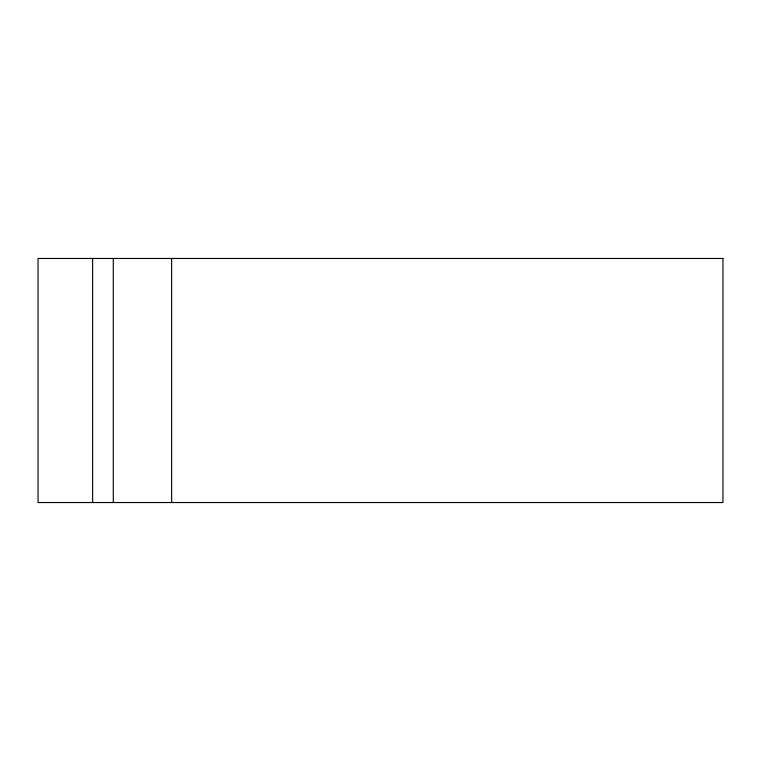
<?xml version="1.0" encoding="UTF-8"?>
<svg xmlns="http://www.w3.org/2000/svg" width="761" height="761" viewBox="0 0 761 761"><rect width="100%" height="100%" fill="white"/><g stroke="black" fill="none" stroke-linecap="round" stroke-linejoin="round"><path stroke-width="1.14" d="M171.625 258.464L171.625 502.536M113.284 258.464L113.284 502.536M92.623 258.464L92.623 502.536M722.95 258.464L38.05 258.464L38.05 502.536L722.95 502.536L722.95 258.464"/></g></svg>
